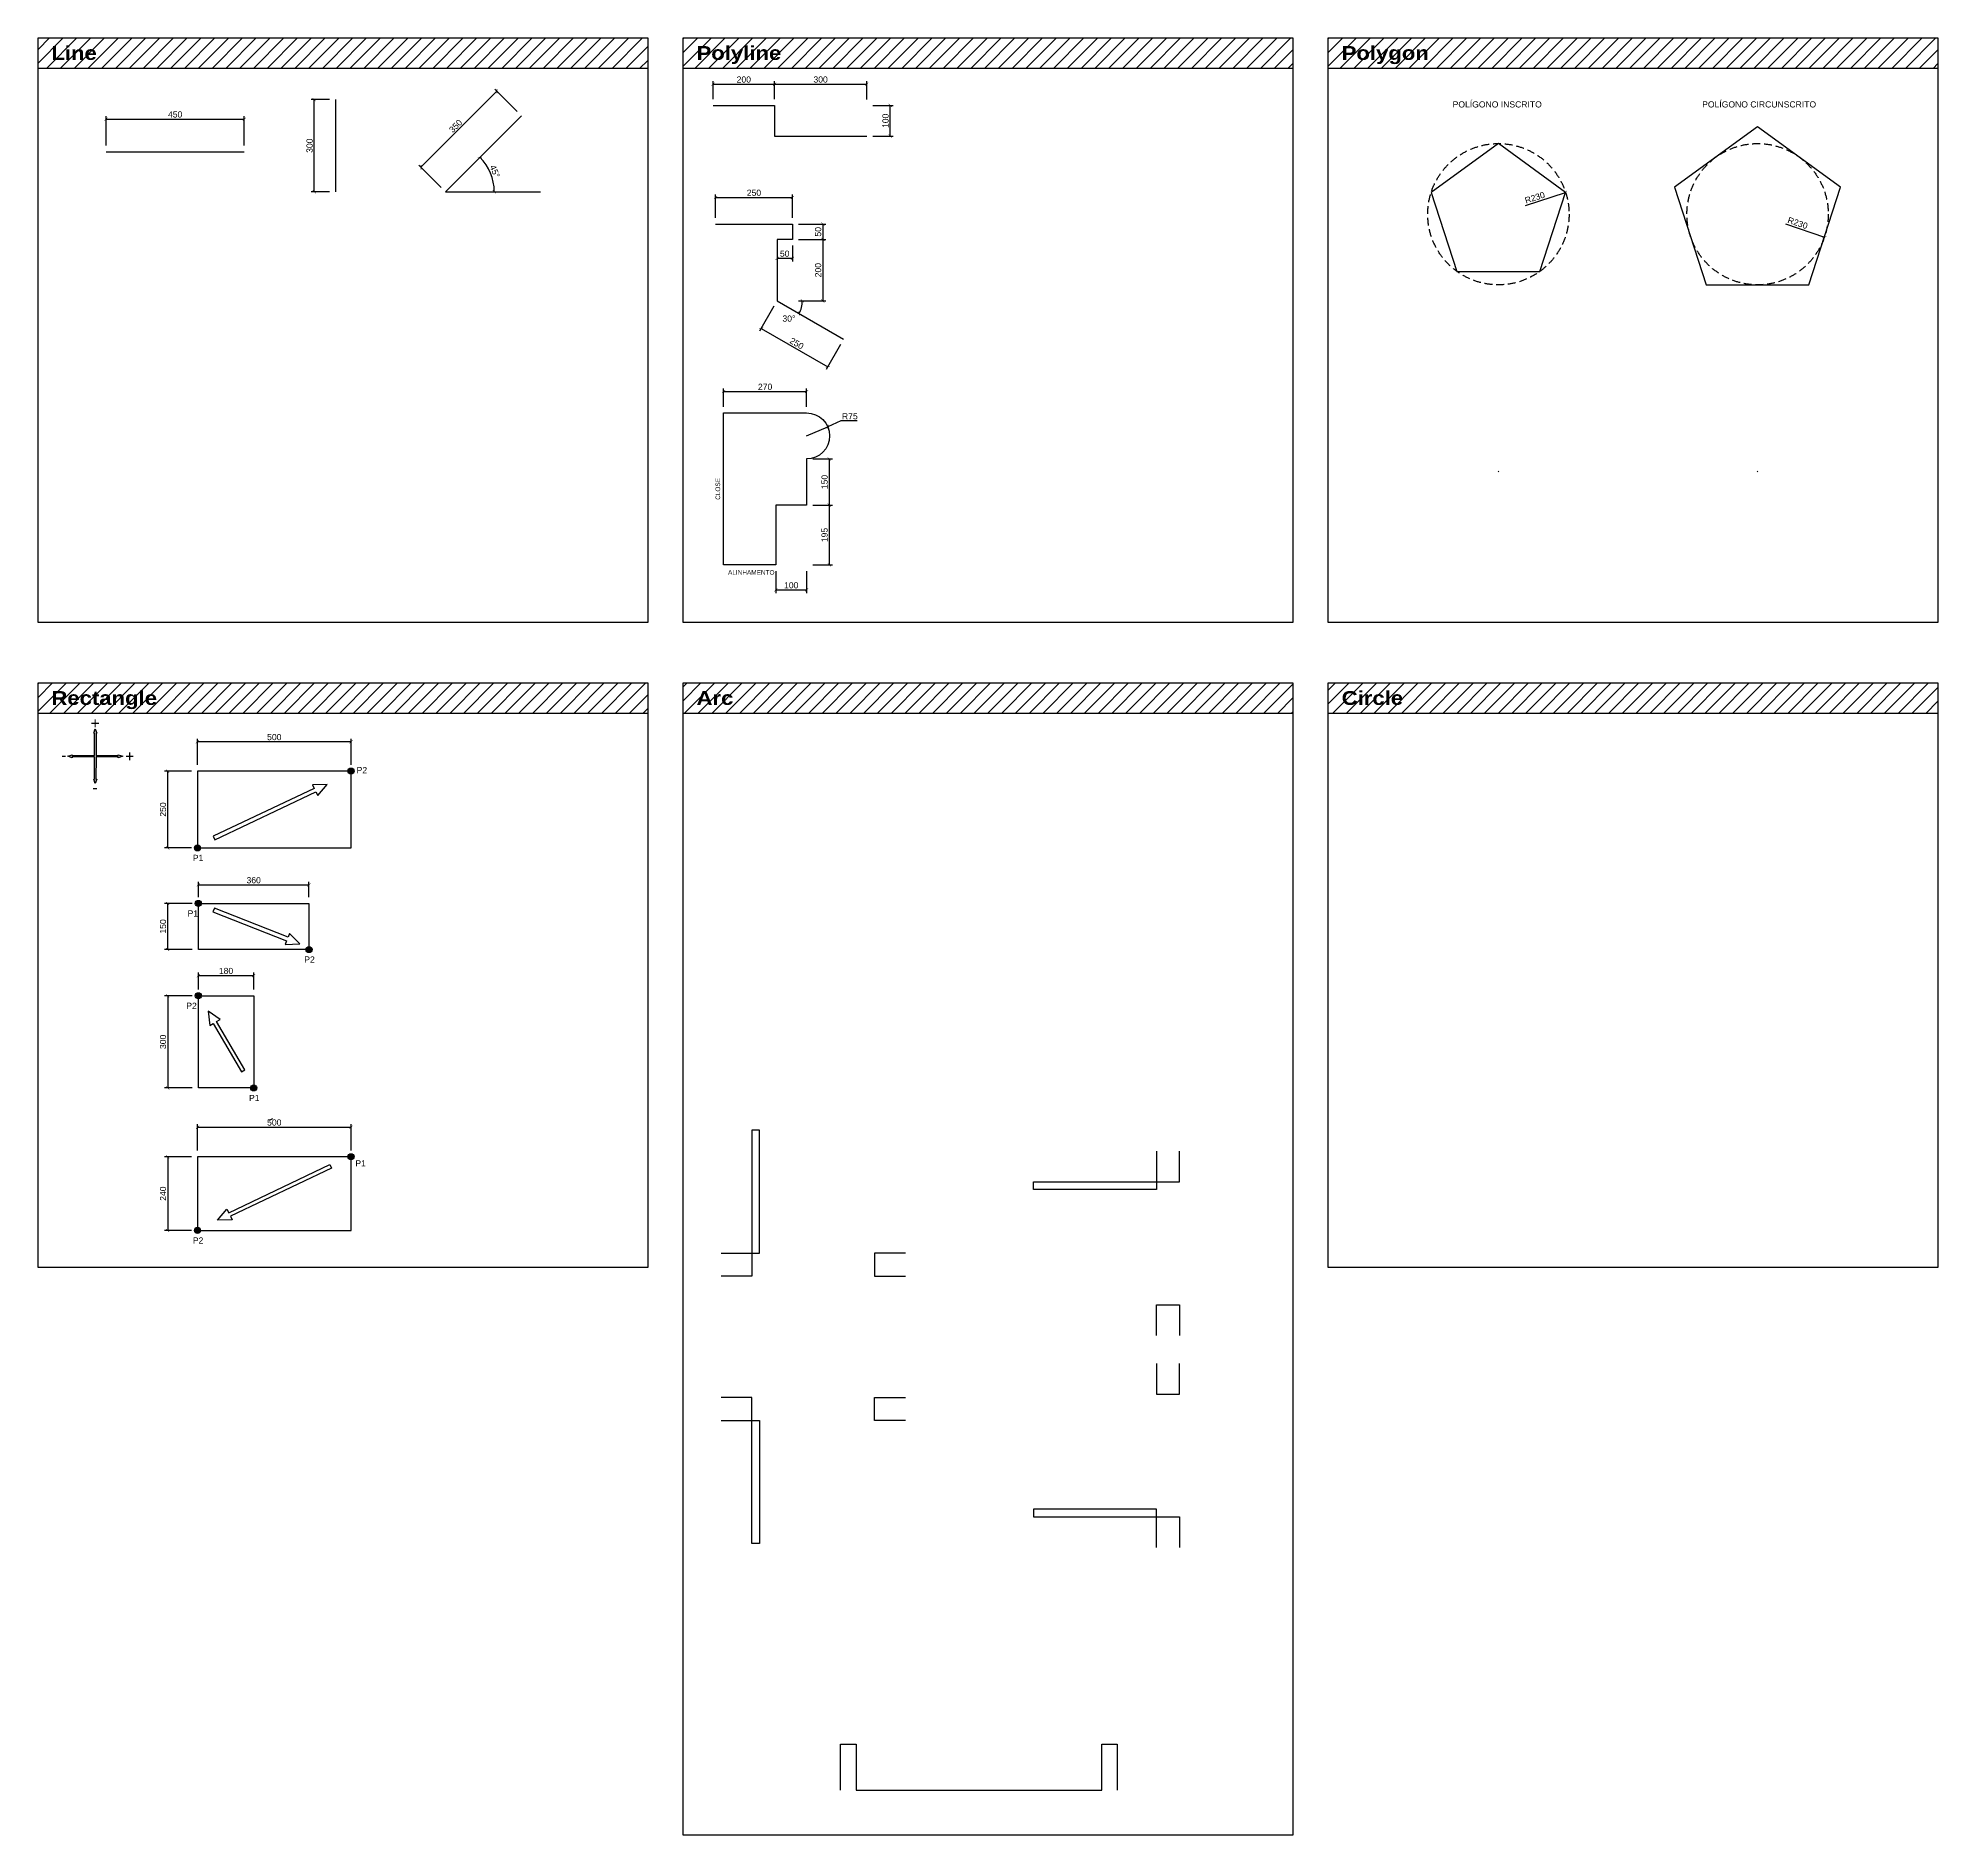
# Model space of a CAD drawing. Header units: centimetres. Extents: x -229 to 5955, y -4741 to 1110.
import ezdxf

# ---------------------------------------------------------------- set-up
doc = ezdxf.new("R2010")
doc.units = ezdxf.units.CM
doc.header["$LTSCALE"] = 4
doc.header["$PDMODE"] = 3
doc.linetypes.add('DASHED2', pattern=[9.525, 6.35, -3.175])
for name, color, linetype in [('Cotas', 1, 'Continuous'), ('Desenhos', 7, 'Continuous'), ('Setas e indicações', 2, 'Continuous'), ('Textos', 2, 'Continuous')]:
    doc.layers.add(name, color=color, linetype=linetype)
doc.styles.add('André1', font='', dxfattribs={"height": 30})
doc.styles.add('style1', font='arial.ttf')
doc.styles.get('André1').set_extended_font_data('Arial Black')
doc.dimstyles.new('André', dxfattribs={"dimtxt": 20, "dimasz": 10, "dimexe": 10, "dimexo": 20, "dimgap": 5, "dimtad": 1, "dimtoh": 1, "dimtxsty": 'style1', "dimblk": 'ARCHTICK', "dimcen": 5, "dimadec": 0, "dimazin": 0, "dimtfac": 1, "dimtmove": 0, "dimatfit": 3, "dimfxl": 1.25, "dimarcsym": 0})

# ---------------------------------------------------------------- blocks, each defined once
blk = doc.blocks.new('_ArchTick')
at = {"color": 0, "linetype": 'ByBlock', "const_width": 0.15}
blk.add_lwpolyline([(-0.5, -0.5), (0.5, 0.5)], dxfattribs=at)
blk = doc.blocks.new('*D3')
at = {"layer": 'Cotas', "color": 0, "lineweight": -2, "transparency": 16777216}
for p, q in [((-7.7, 759.6), (-7.7, 855.5)), ((-7.7, 845.5), (442.3, 845.5)), ((442.3, 759.6), (442.3, 855.5))]:
    blk.add_line(p, q, dxfattribs=at)
at = {"layer": 'Defpoints', "color": 0, "transparency": 16777216}
for p in [(442.3, 845.5), (-7.7, 739.6), (442.3, 739.6)]:
    blk.add_point(p, dxfattribs=at)
at = {"layer": 'Cotas', "color": 0, "lineweight": -2, "transparency": 16777216, "xscale": 10, "yscale": 10, "zscale": 10, "rotation": 180}
blk.add_blockref('_ArchTick', (-7.7, 845.5), dxfattribs=at)
at = {"layer": 'Cotas', "color": 0, "lineweight": -2, "transparency": 16777216, "xscale": 10, "yscale": 10, "zscale": 10}
blk.add_blockref('_ArchTick', (442.3, 845.5), dxfattribs=at)
at = {"layer": 'Cotas', "color": 0, "transparency": 16777216, "insert": (217.3, 860.8), "char_height": 20, "attachment_point": 5, "style": 'style1'}
blk.add_mtext('450', dxfattribs=at)
blk = doc.blocks.new('*D4')
at = {"layer": 'Cotas', "color": 0, "lineweight": -2, "transparency": 16777216}
for p, q in [((719.1, 909.2), (660, 909.2)), ((670, 609.2), (670, 909.2)), ((719.1, 609.2), (660, 609.2))]:
    blk.add_line(p, q, dxfattribs=at)
at = {"layer": 'Defpoints', "color": 0, "transparency": 16777216}
for p in [(670, 909.2), (739.1, 909.2), (739.1, 609.2)]:
    blk.add_point(p, dxfattribs=at)
at = {"layer": 'Cotas', "color": 0, "lineweight": -2, "transparency": 16777216, "xscale": 10, "yscale": 10, "zscale": 10}
for p, rotation in [((670, 909.2), 90), ((670, 609.2), 270)]:
    blk.add_blockref('_ArchTick', p, dxfattribs=dict(at, rotation=rotation))
at = {"layer": 'Cotas', "color": 0, "transparency": 16777216, "insert": (654.8, 759.2), "char_height": 20, "attachment_point": 5, "rotation": 90, "style": 'style1'}
blk.add_mtext('300', dxfattribs=at)
blk = doc.blocks.new('*D5')
at = {"layer": 'Cotas', "color": 0, "lineweight": -2, "transparency": 16777216}
for p, q in [((1017.3, 688.8), (1264.8, 936.3)), ((1330.3, 870.8), (1257.7, 943.4)), ((1082.8, 623.3), (1010.2, 695.9))]:
    blk.add_line(p, q, dxfattribs=at)
at = {"layer": 'Defpoints', "color": 0, "transparency": 16777216}
for p in [(1264.8, 936.3), (1344.4, 856.6), (1096.9, 609.2)]:
    blk.add_point(p, dxfattribs=at)
at = {"layer": 'Cotas', "color": 0, "lineweight": -2, "transparency": 16777216, "xscale": 10, "yscale": 10, "zscale": 10}
for p, rotation in [((1264.8, 936.3), 45), ((1017.3, 688.8), 225)]:
    blk.add_blockref('_ArchTick', p, dxfattribs=dict(at, rotation=rotation))
at = {"layer": 'Cotas', "color": 0, "transparency": 16777216, "insert": (1130.3, 823.3), "char_height": 20, "attachment_point": 5, "rotation": 45, "style": 'style1'}
blk.add_mtext('350', dxfattribs=at)
blk = doc.blocks.new('*D6')
at = {"layer": 'Cotas', "color": 0, "lineweight": -2, "transparency": 16777216}
blk.add_arc((1096.9, 609.2), 159, 0, 45, dxfattribs=at)
at = {"layer": 'Defpoints', "color": 0, "transparency": 16777216}
for p in [(1344.4, 856.6), (1250.5, 650.3), (1096.9, 609.2), (1096.9, 609.2), (1406.9, 609.2)]:
    blk.add_point(p, dxfattribs=at)
at = {"layer": 'Cotas', "color": 0, "lineweight": -2, "transparency": 16777216, "xscale": 10, "yscale": 10, "zscale": 10}
for p, rotation in [((1209.4, 721.6), 135), ((1255.9, 609.2), 270)]:
    blk.add_blockref('_ArchTick', p, dxfattribs=dict(at, rotation=rotation))
at = {"layer": 'Cotas', "color": 0, "transparency": 16777216, "insert": (1257.8, 675.8), "char_height": 20, "attachment_point": 5, "rotation": 292.5, "style": 'style1'}
blk.add_mtext('45°', dxfattribs=at)
blk = doc.blocks.new('*D7')
at = {"layer": 'Cotas', "color": 0, "lineweight": -2, "transparency": 16777216}
for p, q in [((1968.2, 910.2), (1968.2, 969.4)), ((1968.2, 959.4), (2168.2, 959.4)), ((2168.2, 910.2), (2168.2, 969.4))]:
    blk.add_line(p, q, dxfattribs=at)
at = {"layer": 'Defpoints', "color": 0, "transparency": 16777216}
for p in [(2168.2, 959.4), (1968.2, 890.2), (2168.2, 890.2)]:
    blk.add_point(p, dxfattribs=at)
at = {"layer": 'Cotas', "color": 0, "lineweight": -2, "transparency": 16777216, "xscale": 10, "yscale": 10, "zscale": 10, "rotation": 180}
blk.add_blockref('_ArchTick', (1968.2, 959.4), dxfattribs=at)
at = {"layer": 'Cotas', "color": 0, "lineweight": -2, "transparency": 16777216, "xscale": 10, "yscale": 10, "zscale": 10}
blk.add_blockref('_ArchTick', (2168.2, 959.4), dxfattribs=at)
at = {"layer": 'Cotas', "color": 0, "transparency": 16777216, "insert": (2068.2, 974.6), "char_height": 20, "attachment_point": 5, "style": 'style1'}
blk.add_mtext('200', dxfattribs=at)
blk = doc.blocks.new('*D8')
at = {"layer": 'Cotas', "color": 0, "lineweight": -2, "transparency": 16777216}
for p, q in [((2168.2, 910.2), (2168.2, 969.4)), ((2168.2, 959.4), (2468.2, 959.4)), ((2468.2, 909.8), (2468.2, 969.4))]:
    blk.add_line(p, q, dxfattribs=at)
at = {"layer": 'Defpoints', "color": 0, "transparency": 16777216}
for p in [(2468.2, 959.4), (2168.2, 890.2), (2468.2, 889.8)]:
    blk.add_point(p, dxfattribs=at)
at = {"layer": 'Cotas', "color": 0, "lineweight": -2, "transparency": 16777216, "xscale": 10, "yscale": 10, "zscale": 10, "rotation": 180}
blk.add_blockref('_ArchTick', (2168.2, 959.4), dxfattribs=at)
at = {"layer": 'Cotas', "color": 0, "lineweight": -2, "transparency": 16777216, "xscale": 10, "yscale": 10, "zscale": 10}
blk.add_blockref('_ArchTick', (2468.2, 959.4), dxfattribs=at)
at = {"layer": 'Cotas', "color": 0, "transparency": 16777216, "insert": (2318.2, 974.6), "char_height": 20, "attachment_point": 5, "style": 'style1'}
blk.add_mtext('300', dxfattribs=at)
blk = doc.blocks.new('*D9')
at = {"layer": 'Cotas', "color": 0, "lineweight": -2, "transparency": 16777216}
for p, q in [((2488.2, 890.2), (2554.8, 890.2)), ((2544.8, 790.2), (2544.8, 890.2)), ((2488.2, 790.2), (2554.8, 790.2))]:
    blk.add_line(p, q, dxfattribs=at)
at = {"layer": 'Defpoints', "color": 0, "transparency": 16777216}
for p in [(2468.2, 890.2), (2544.8, 890.2), (2468.2, 790.2)]:
    blk.add_point(p, dxfattribs=at)
at = {"layer": 'Cotas', "color": 0, "lineweight": -2, "transparency": 16777216, "xscale": 10, "yscale": 10, "zscale": 10}
for p, rotation in [((2544.8, 890.2), 90), ((2544.8, 790.2), 270)]:
    blk.add_blockref('_ArchTick', p, dxfattribs=dict(at, rotation=rotation))
at = {"layer": 'Cotas', "color": 0, "transparency": 16777216, "insert": (2529.6, 840.2), "char_height": 20, "attachment_point": 5, "rotation": 90, "style": 'style1'}
blk.add_mtext('100', dxfattribs=at)
blk = doc.blocks.new('*D10')
at = {"layer": 'Cotas', "color": 0, "lineweight": -2, "transparency": 16777216}
for p, q in [((1976.3, 524), (1976.3, 600.7)), ((1976.3, 590.7), (2226.3, 590.7)), ((2226.3, 524), (2226.3, 600.7))]:
    blk.add_line(p, q, dxfattribs=at)
at = {"layer": 'Defpoints', "color": 0, "transparency": 16777216}
for p in [(2226.3, 590.7), (1976.3, 504), (2226.3, 504)]:
    blk.add_point(p, dxfattribs=at)
at = {"layer": 'Cotas', "color": 0, "lineweight": -2, "transparency": 16777216, "xscale": 10, "yscale": 10, "zscale": 10, "rotation": 180}
blk.add_blockref('_ArchTick', (1976.3, 590.7), dxfattribs=at)
at = {"layer": 'Cotas', "color": 0, "lineweight": -2, "transparency": 16777216, "xscale": 10, "yscale": 10, "zscale": 10}
blk.add_blockref('_ArchTick', (2226.3, 590.7), dxfattribs=at)
at = {"layer": 'Cotas', "color": 0, "transparency": 16777216, "insert": (2101.3, 605.9), "char_height": 20, "attachment_point": 5, "style": 'style1'}
blk.add_mtext('250', dxfattribs=at)
blk = doc.blocks.new('*D11')
at = {"layer": 'Cotas', "color": 0, "lineweight": -2, "transparency": 16777216}
for p, q in [((2246.3, 504), (2335.5, 504)), ((2325.5, 504), (2325.5, 454)), ((2246.3, 454), (2335.5, 454))]:
    blk.add_line(p, q, dxfattribs=at)
at = {"layer": 'Defpoints', "color": 0, "transparency": 16777216}
for p in [(2226.3, 504), (2226.3, 454), (2325.5, 454)]:
    blk.add_point(p, dxfattribs=at)
at = {"layer": 'Cotas', "color": 0, "lineweight": -2, "transparency": 16777216, "xscale": 10, "yscale": 10, "zscale": 10}
for p, rotation in [((2325.5, 504), 90), ((2325.5, 454), 270)]:
    blk.add_blockref('_ArchTick', p, dxfattribs=dict(at, rotation=rotation))
at = {"layer": 'Cotas', "color": 0, "transparency": 16777216, "insert": (2310.3, 479), "char_height": 20, "attachment_point": 5, "rotation": 90, "style": 'style1'}
blk.add_mtext('50', dxfattribs=at)
blk = doc.blocks.new('*D12')
at = {"layer": 'Cotas', "color": 0, "lineweight": -2, "transparency": 16777216}
for p, q in [((2246.3, 454), (2335.5, 454)), ((2325.5, 454), (2325.5, 254)), ((2246.3, 254), (2335.5, 254))]:
    blk.add_line(p, q, dxfattribs=at)
at = {"layer": 'Defpoints', "color": 0, "transparency": 16777216}
for p in [(2226.3, 454), (2226.3, 254), (2325.5, 254)]:
    blk.add_point(p, dxfattribs=at)
at = {"layer": 'Cotas', "color": 0, "lineweight": -2, "transparency": 16777216, "xscale": 10, "yscale": 10, "zscale": 10}
for p, rotation in [((2325.5, 454), 90), ((2325.5, 254), 270)]:
    blk.add_blockref('_ArchTick', p, dxfattribs=dict(at, rotation=rotation))
at = {"layer": 'Cotas', "color": 0, "transparency": 16777216, "insert": (2310.3, 354), "char_height": 20, "attachment_point": 5, "rotation": 90, "style": 'style1'}
blk.add_mtext('200', dxfattribs=at)
blk = doc.blocks.new('*D13')
at = {"layer": 'Cotas', "color": 0, "lineweight": -2, "transparency": 16777216}
for p, q in [((2176.3, 434), (2176.3, 382.4)), ((2226.3, 434), (2226.3, 382.4)), ((2226.3, 392.4), (2176.3, 392.4))]:
    blk.add_line(p, q, dxfattribs=at)
at = {"layer": 'Defpoints', "color": 0, "transparency": 16777216}
for p in [(2176.3, 454), (2226.3, 454), (2176.3, 392.4)]:
    blk.add_point(p, dxfattribs=at)
at = {"layer": 'Cotas', "color": 0, "lineweight": -2, "transparency": 16777216, "xscale": 10, "yscale": 10, "zscale": 10, "rotation": 180}
blk.add_blockref('_ArchTick', (2176.3, 392.4), dxfattribs=at)
at = {"layer": 'Cotas', "color": 0, "lineweight": -2, "transparency": 16777216, "xscale": 10, "yscale": 10, "zscale": 10}
blk.add_blockref('_ArchTick', (2226.3, 392.4), dxfattribs=at)
at = {"layer": 'Cotas', "color": 0, "transparency": 16777216, "insert": (2201.3, 407.6), "char_height": 20, "attachment_point": 5, "style": 'style1'}
blk.add_mtext('50', dxfattribs=at)
blk = doc.blocks.new('*D14')
at = {"layer": 'Cotas', "color": 0, "lineweight": -2, "transparency": 16777216}
for p, q in [((2166.3, 236.6), (2119.7, 155.9)), ((2124.7, 164.5), (2341.2, 39.5)), ((2382.8, 111.6), (2336.2, 30.9))]:
    blk.add_line(p, q, dxfattribs=at)
at = {"layer": 'Defpoints', "color": 0, "transparency": 16777216}
for p in [(2176.3, 254), (2392.8, 129), (2341.2, 39.5)]:
    blk.add_point(p, dxfattribs=at)
at = {"layer": 'Cotas', "color": 0, "lineweight": -2, "transparency": 16777216, "xscale": 10, "yscale": 10, "zscale": 10}
for p, rotation in [((2124.7, 164.5), 150), ((2341.2, 39.5), 329.9999999999999)]:
    blk.add_blockref('_ArchTick', p, dxfattribs=dict(at, rotation=rotation))
at = {"layer": 'Cotas', "color": 0, "transparency": 16777216, "insert": (2240.5, 115.2), "char_height": 20, "attachment_point": 5, "rotation": 330, "style": 'style1'}
blk.add_mtext('250', dxfattribs=at)
blk = doc.blocks.new('*D15')
at = {"layer": 'Cotas', "color": 0, "lineweight": -2, "transparency": 16777216}
blk.add_arc((2176.3, 254), 82.6, 330, 0, dxfattribs=at)
at = {"layer": 'Defpoints', "color": 0, "transparency": 16777216}
for p in [(2176.3, 254), (2176.3, 254), (2584.5, 254), (2257.6, 239.6), (2392.8, 129)]:
    blk.add_point(p, dxfattribs=at)
at = {"layer": 'Cotas', "color": 0, "lineweight": -2, "transparency": 16777216, "xscale": 10, "yscale": 10, "zscale": 10}
for p, rotation in [((2258.8, 254), 90), ((2247.8, 212.7), 240.0000000000001)]:
    blk.add_blockref('_ArchTick', p, dxfattribs=dict(at, rotation=rotation))
at = {"layer": 'Cotas', "color": 0, "transparency": 16777216, "insert": (2215.1, 196.3), "char_height": 20, "attachment_point": 5, "style": 'style1'}
blk.add_mtext('30°', dxfattribs=at)
blk = doc.blocks.new('*D16')
at = {"layer": 'Cotas', "color": 0, "lineweight": -2, "transparency": 16777216}
for p, q in [((2002.6, -90.7), (2002.6, -31)), ((2002.6, -41), (2272.6, -41)), ((2272.6, -90.7), (2272.6, -31))]:
    blk.add_line(p, q, dxfattribs=at)
at = {"layer": 'Defpoints', "color": 0, "transparency": 16777216}
for p in [(2272.6, -41), (2002.6, -110.7), (2272.6, -110.7)]:
    blk.add_point(p, dxfattribs=at)
at = {"layer": 'Cotas', "color": 0, "lineweight": -2, "transparency": 16777216, "xscale": 10, "yscale": 10, "zscale": 10, "rotation": 180}
blk.add_blockref('_ArchTick', (2002.6, -41), dxfattribs=at)
at = {"layer": 'Cotas', "color": 0, "lineweight": -2, "transparency": 16777216, "xscale": 10, "yscale": 10, "zscale": 10}
blk.add_blockref('_ArchTick', (2272.6, -41), dxfattribs=at)
at = {"layer": 'Cotas', "color": 0, "transparency": 16777216, "insert": (2137.6, -25.8), "char_height": 20, "attachment_point": 5, "style": 'style1'}
blk.add_mtext('270', dxfattribs=at)
blk = doc.blocks.new('*D17')
at = {"layer": 'Cotas', "color": 0, "lineweight": -2, "transparency": 16777216}
for p, q in [((2272.6, -185.7), (2341.4, -155.7)), ((2384.3, -137), (2341.4, -155.7)), ((2437.3, -137), (2384.3, -137))]:
    blk.add_line(p, q, dxfattribs=at)
at = {"layer": 'Defpoints', "color": 0, "transparency": 16777216}
for p in [(2341.4, -155.7), (2272.6, -185.7)]:
    blk.add_point(p, dxfattribs=at)
at = {"layer": 'Cotas', "color": 0, "lineweight": -2, "transparency": 16777216, "xscale": 10, "yscale": 10, "zscale": 10, "rotation": 203.5678078805795}
blk.add_blockref('_ArchTick', (2341.4, -155.7), dxfattribs=at)
at = {"layer": 'Cotas', "color": 0, "transparency": 16777216, "insert": (2413.3, -121.8), "char_height": 20, "attachment_point": 5, "style": 'style1'}
blk.add_mtext('R75', dxfattribs=at)
blk = doc.blocks.new('*D18')
at = {"layer": 'Cotas', "color": 0, "lineweight": -2, "transparency": 16777216}
for p, q in [((2292.6, -260.7), (2356.4, -260.7)), ((2346.4, -260.7), (2346.4, -410.7)), ((2292.6, -410.7), (2356.4, -410.7))]:
    blk.add_line(p, q, dxfattribs=at)
at = {"layer": 'Defpoints', "color": 0, "transparency": 16777216}
for p in [(2272.6, -260.7), (2272.6, -410.7), (2346.4, -410.7)]:
    blk.add_point(p, dxfattribs=at)
at = {"layer": 'Cotas', "color": 0, "lineweight": -2, "transparency": 16777216, "xscale": 10, "yscale": 10, "zscale": 10}
for p, rotation in [((2346.4, -260.7), 90), ((2346.4, -410.7), 270)]:
    blk.add_blockref('_ArchTick', p, dxfattribs=dict(at, rotation=rotation))
at = {"layer": 'Cotas', "color": 0, "transparency": 16777216, "insert": (2331.2, -335.7), "char_height": 20, "attachment_point": 5, "rotation": 90, "style": 'style1'}
blk.add_mtext('150', dxfattribs=at)
blk = doc.blocks.new('*D19')
at = {"layer": 'Cotas', "color": 0, "lineweight": -2, "transparency": 16777216}
for p, q in [((2292.6, -410.7), (2356.4, -410.7)), ((2346.4, -410.7), (2346.4, -605.7)), ((2292.6, -605.7), (2356.4, -605.7))]:
    blk.add_line(p, q, dxfattribs=at)
at = {"layer": 'Defpoints', "color": 0, "transparency": 16777216}
for p in [(2272.6, -410.7), (2272.6, -605.7), (2346.4, -605.7)]:
    blk.add_point(p, dxfattribs=at)
at = {"layer": 'Cotas', "color": 0, "lineweight": -2, "transparency": 16777216, "xscale": 10, "yscale": 10, "zscale": 10}
for p, rotation in [((2346.4, -410.7), 90), ((2346.4, -605.7), 270)]:
    blk.add_blockref('_ArchTick', p, dxfattribs=dict(at, rotation=rotation))
at = {"layer": 'Cotas', "color": 0, "transparency": 16777216, "insert": (2331.2, -508.2), "char_height": 20, "attachment_point": 5, "rotation": 90, "style": 'style1'}
blk.add_mtext('195', dxfattribs=at)
blk = doc.blocks.new('*D20')
at = {"layer": 'Cotas', "color": 0, "lineweight": -2, "transparency": 16777216}
for p, q in [((2172.6, -625.7), (2172.6, -697.3)), ((2272.6, -625.7), (2272.6, -697.3)), ((2172.6, -687.3), (2272.6, -687.3))]:
    blk.add_line(p, q, dxfattribs=at)
at = {"layer": 'Defpoints', "color": 0, "transparency": 16777216}
for p in [(2172.6, -605.7), (2272.6, -605.7), (2272.6, -687.3)]:
    blk.add_point(p, dxfattribs=at)
at = {"layer": 'Cotas', "color": 0, "lineweight": -2, "transparency": 16777216, "xscale": 10, "yscale": 10, "zscale": 10, "rotation": 180}
blk.add_blockref('_ArchTick', (2172.6, -687.3), dxfattribs=at)
at = {"layer": 'Cotas', "color": 0, "lineweight": -2, "transparency": 16777216, "xscale": 10, "yscale": 10, "zscale": 10}
blk.add_blockref('_ArchTick', (2272.6, -687.3), dxfattribs=at)
at = {"layer": 'Cotas', "color": 0, "transparency": 16777216, "insert": (2222.6, -672), "char_height": 20, "attachment_point": 5, "style": 'style1'}
blk.add_mtext('100', dxfattribs=at)
blk = doc.blocks.new('*D21')
at = {"layer": 'Cotas', "color": 0, "lineweight": -2, "transparency": 16777216}
blk.add_line((4612.9, 564.6), (4743.4, 606.5), dxfattribs=at)
at = {"layer": 'Defpoints', "color": 0, "transparency": 16777216}
for p in [(4743.4, 606.5), (4524.4, 536.2)]:
    blk.add_point(p, dxfattribs=at)
at = {"layer": 'Cotas', "color": 0, "lineweight": -2, "transparency": 16777216, "xscale": 10, "yscale": 10, "zscale": 10, "rotation": 17.80382895421117}
blk.add_blockref('_ArchTick', (4743.4, 606.5), dxfattribs=at)
at = {"layer": 'Cotas', "color": 0, "transparency": 16777216, "insert": (4643.1, 590.3), "char_height": 20, "attachment_point": 5, "rotation": 17.80383, "style": 'style1'}
blk.add_mtext('R230', dxfattribs=at)
blk = doc.blocks.new('*D22')
at = {"layer": 'Cotas', "color": 0, "lineweight": -2, "transparency": 16777216}
blk.add_line((5459.1, 505), (5585.7, 461.5), dxfattribs=at)
at = {"layer": 'Defpoints', "color": 0, "transparency": 16777216}
for p in [(5368.2, 536.2), (5585.7, 461.5)]:
    blk.add_point(p, dxfattribs=at)
at = {"layer": 'Cotas', "color": 0, "lineweight": -2, "transparency": 16777216, "xscale": 10, "yscale": 10, "zscale": 10, "rotation": 341.0408258316259}
blk.add_blockref('_ArchTick', (5585.7, 461.5), dxfattribs=at)
at = {"layer": 'Cotas', "color": 0, "transparency": 16777216, "insert": (5498.7, 507.4), "char_height": 20, "attachment_point": 5, "rotation": 341.04083, "style": 'style1'}
blk.add_mtext('R230', dxfattribs=at)
blk = doc.blocks.new('*D23')
at = {"layer": 'Cotas', "color": 0, "lineweight": -2, "transparency": 16777216}
for p, q in [((289.9, -1257), (289.9, -1171.6)), ((789.9, -1257), (789.9, -1171.6)), ((789.9, -1181.6), (289.9, -1181.6))]:
    blk.add_line(p, q, dxfattribs=at)
at = {"layer": 'Defpoints', "color": 0, "transparency": 16777216}
for p in [(289.9, -1181.6), (289.9, -1277), (789.9, -1277)]:
    blk.add_point(p, dxfattribs=at)
at = {"layer": 'Cotas', "color": 0, "lineweight": -2, "transparency": 16777216, "xscale": 10, "yscale": 10, "zscale": 10, "rotation": 180}
blk.add_blockref('_ArchTick', (289.9, -1181.6), dxfattribs=at)
at = {"layer": 'Cotas', "color": 0, "lineweight": -2, "transparency": 16777216, "xscale": 10, "yscale": 10, "zscale": 10}
blk.add_blockref('_ArchTick', (789.9, -1181.6), dxfattribs=at)
at = {"layer": 'Cotas', "color": 0, "transparency": 16777216, "insert": (539.9, -1166.4), "char_height": 20, "attachment_point": 5, "style": 'style1'}
blk.add_mtext('500', dxfattribs=at)
blk = doc.blocks.new('*D24')
at = {"layer": 'Cotas', "color": 0, "lineweight": -2, "transparency": 16777216}
for p, q in [((269.9, -1277), (183, -1277)), ((193, -1527), (193, -1277)), ((269.9, -1527), (183, -1527))]:
    blk.add_line(p, q, dxfattribs=at)
at = {"layer": 'Defpoints', "color": 0, "transparency": 16777216}
for p in [(193, -1277), (289.9, -1277), (289.9, -1527)]:
    blk.add_point(p, dxfattribs=at)
at = {"layer": 'Cotas', "color": 0, "lineweight": -2, "transparency": 16777216, "xscale": 10, "yscale": 10, "zscale": 10}
for p, rotation in [((193, -1277), 90), ((193, -1527), 270)]:
    blk.add_blockref('_ArchTick', p, dxfattribs=dict(at, rotation=rotation))
at = {"layer": 'Cotas', "color": 0, "transparency": 16777216, "insert": (177.8, -1402), "char_height": 20, "attachment_point": 5, "rotation": 90, "style": 'style1'}
blk.add_mtext('250', dxfattribs=at)
blk = doc.blocks.new('*D25')
at = {"layer": 'Cotas', "color": 0, "lineweight": -2, "transparency": 16777216}
for p, q in [((272.8, -1707.8), (183, -1707.8)), ((193, -1857.8), (193, -1707.8)), ((272.8, -1857.8), (183, -1857.8))]:
    blk.add_line(p, q, dxfattribs=at)
at = {"layer": 'Defpoints', "color": 0, "transparency": 16777216}
for p in [(193, -1707.8), (292.8, -1707.8), (292.8, -1857.8)]:
    blk.add_point(p, dxfattribs=at)
at = {"layer": 'Cotas', "color": 0, "lineweight": -2, "transparency": 16777216, "xscale": 10, "yscale": 10, "zscale": 10}
for p, rotation in [((193, -1707.8), 90), ((193, -1857.8), 270)]:
    blk.add_blockref('_ArchTick', p, dxfattribs=dict(at, rotation=rotation))
at = {"layer": 'Cotas', "color": 0, "transparency": 16777216, "insert": (177.8, -1782.8), "char_height": 20, "attachment_point": 5, "rotation": 90, "style": 'style1'}
blk.add_mtext('150', dxfattribs=at)
blk = doc.blocks.new('*D26')
at = {"layer": 'Cotas', "color": 0, "lineweight": -2, "transparency": 16777216}
for p, q in [((292.8, -1687.8), (292.8, -1637.5)), ((292.8, -1647.5), (652.8, -1647.5)), ((652.8, -1687.8), (652.8, -1637.5))]:
    blk.add_line(p, q, dxfattribs=at)
at = {"layer": 'Defpoints', "color": 0, "transparency": 16777216}
for p in [(652.8, -1647.5), (292.8, -1707.8), (652.8, -1707.8)]:
    blk.add_point(p, dxfattribs=at)
at = {"layer": 'Cotas', "color": 0, "lineweight": -2, "transparency": 16777216, "xscale": 10, "yscale": 10, "zscale": 10, "rotation": 180}
blk.add_blockref('_ArchTick', (292.8, -1647.5), dxfattribs=at)
at = {"layer": 'Cotas', "color": 0, "lineweight": -2, "transparency": 16777216, "xscale": 10, "yscale": 10, "zscale": 10}
blk.add_blockref('_ArchTick', (652.8, -1647.5), dxfattribs=at)
at = {"layer": 'Cotas', "color": 0, "transparency": 16777216, "insert": (472.8, -1632.3), "char_height": 20, "attachment_point": 5, "style": 'style1'}
blk.add_mtext('360', dxfattribs=at)
blk = doc.blocks.new('*D27')
at = {"layer": 'Cotas', "color": 0, "lineweight": -2, "transparency": 16777216}
for p, q in [((272.8, -2008.5), (183, -2008.5)), ((193, -2008.5), (193, -2308.5)), ((272.8, -2308.5), (183, -2308.5))]:
    blk.add_line(p, q, dxfattribs=at)
at = {"layer": 'Defpoints', "color": 0, "transparency": 16777216}
for p in [(292.8, -2008.5), (193, -2308.5), (292.8, -2308.5)]:
    blk.add_point(p, dxfattribs=at)
at = {"layer": 'Cotas', "color": 0, "lineweight": -2, "transparency": 16777216, "xscale": 10, "yscale": 10, "zscale": 10}
for p, rotation in [((193, -2008.5), 90), ((193, -2308.5), 270)]:
    blk.add_blockref('_ArchTick', p, dxfattribs=dict(at, rotation=rotation))
at = {"layer": 'Cotas', "color": 0, "transparency": 16777216, "insert": (177.8, -2158.5), "char_height": 20, "attachment_point": 5, "rotation": 90, "style": 'style1'}
blk.add_mtext('300', dxfattribs=at)
blk = doc.blocks.new('*D28')
at = {"layer": 'Cotas', "color": 0, "lineweight": -2, "transparency": 16777216}
for p, q in [((292.8, -1988.5), (292.8, -1932.9)), ((292.8, -1942.9), (472.8, -1942.9)), ((472.8, -1988.5), (472.8, -1932.9))]:
    blk.add_line(p, q, dxfattribs=at)
at = {"layer": 'Defpoints', "color": 0, "transparency": 16777216}
for p in [(472.8, -1942.9), (292.8, -2008.5), (472.8, -2008.5)]:
    blk.add_point(p, dxfattribs=at)
at = {"layer": 'Cotas', "color": 0, "lineweight": -2, "transparency": 16777216, "xscale": 10, "yscale": 10, "zscale": 10, "rotation": 180}
blk.add_blockref('_ArchTick', (292.8, -1942.9), dxfattribs=at)
at = {"layer": 'Cotas', "color": 0, "lineweight": -2, "transparency": 16777216, "xscale": 10, "yscale": 10, "zscale": 10}
blk.add_blockref('_ArchTick', (472.8, -1942.9), dxfattribs=at)
at = {"layer": 'Cotas', "color": 0, "transparency": 16777216, "insert": (382.8, -1927.7), "char_height": 20, "attachment_point": 5, "style": 'style1'}
blk.add_mtext('180', dxfattribs=at)
blk = doc.blocks.new('*D29')
at = {"layer": 'Cotas', "color": 0, "lineweight": -2, "transparency": 16777216}
for p, q in [((269.9, -2532.6), (183, -2532.6)), ((193, -2532.6), (193, -2772.6)), ((269.9, -2772.6), (183, -2772.6))]:
    blk.add_line(p, q, dxfattribs=at)
at = {"layer": 'Defpoints', "color": 0, "transparency": 16777216}
for p in [(289.9, -2532.6), (193, -2772.6), (289.9, -2772.6)]:
    blk.add_point(p, dxfattribs=at)
at = {"layer": 'Cotas', "color": 0, "lineweight": -2, "transparency": 16777216, "xscale": 10, "yscale": 10, "zscale": 10}
for p, rotation in [((193, -2532.6), 90), ((193, -2772.6), 270)]:
    blk.add_blockref('_ArchTick', p, dxfattribs=dict(at, rotation=rotation))
at = {"layer": 'Cotas', "color": 0, "transparency": 16777216, "insert": (177.8, -2652.6), "char_height": 20, "attachment_point": 5, "rotation": 90, "style": 'style1'}
blk.add_mtext('240', dxfattribs=at)
blk = doc.blocks.new('*D30')
at = {"layer": 'Cotas', "color": 0, "lineweight": -2, "transparency": 16777216}
for p, q in [((289.9, -2512.6), (289.9, -2426.4)), ((289.9, -2436.4), (789.9, -2436.4)), ((789.9, -2512.6), (789.9, -2426.4))]:
    blk.add_line(p, q, dxfattribs=at)
at = {"layer": 'Defpoints', "color": 0, "transparency": 16777216}
for p in [(789.9, -2436.4), (289.9, -2532.6), (789.9, -2532.6)]:
    blk.add_point(p, dxfattribs=at)
at = {"layer": 'Cotas', "color": 0, "lineweight": -2, "transparency": 16777216, "xscale": 10, "yscale": 10, "zscale": 10, "rotation": 180}
blk.add_blockref('_ArchTick', (289.9, -2436.4), dxfattribs=at)
at = {"layer": 'Cotas', "color": 0, "lineweight": -2, "transparency": 16777216, "xscale": 10, "yscale": 10, "zscale": 10}
blk.add_blockref('_ArchTick', (789.9, -2436.4), dxfattribs=at)
at = {"layer": 'Cotas', "color": 0, "transparency": 16777216, "insert": (539.9, -2421.2), "char_height": 20, "attachment_point": 5, "style": 'style1'}
blk.add_mtext('500', dxfattribs=at)

msp = doc.modelspace()

# ---------------------------------------------------------------- hatches: boundary and pattern name
at = {"layer": 'Cotas'}
msp.add_hatch(color=256, dxfattribs=at).paths.add_polyline_path([(46.547, -1228.427), (31.723, -1223.566), (31.723, -1225.764), (-40.416, -1225.764), (-40.389, -1153.625), (-37.864, -1153.625), (-42.726, -1138.801), (-47.587, -1153.625), (-45.389, -1153.625), (-45.389, -1225.764), (-117.528, -1225.764), (-117.528, -1223.566), (-132.352, -1228.427), (-117.528, -1233.289), (-117.528, -1230.708), (-45.389, -1230.735), (-45.389, -1302.876), (-47.587, -1302.876), (-42.726, -1317.7), (-37.864, -1302.876), (-40.445, -1302.876), (-40.418, -1230.737), (31.723, -1230.764), (31.723, -1233.289)])
at = {"layer": 'Setas e indicações'}
for points in [[(799.948, -1277.006), (789.948, -1277.006), (789.948, -1267.006, 0.41421356), (779.948, -1277.006, 1)], [(789.948, -1267.006), (789.948, -1277.006), (799.948, -1277.006, 0.41421356)], [(299.948, -1527.006), (289.948, -1527.006), (289.948, -1517.006, 0.41421356), (279.948, -1527.006, 1)], [(299.948, -1527.006, 0.41421356), (289.948, -1517.006), (289.948, -1527.006)], [(302.846, -1707.831), (292.846, -1707.831), (292.846, -1697.831, 0.41421356), (282.846, -1707.831, 1)], [(302.846, -1707.831, 0.41421356), (292.846, -1697.831), (292.846, -1707.831)], [(662.845, -1857.835), (652.845, -1857.835), (652.845, -1847.835, 0.41421356), (642.845, -1857.835, 1)], [(662.845, -1857.835, 0.41421356), (652.845, -1847.835), (652.845, -1857.835)], [(302.846, -2008.463), (292.846, -2008.463), (292.846, -1998.463, 0.41421356), (282.846, -2008.463, 1)], [(302.846, -2008.463, 0.41421356), (292.846, -1998.463), (292.846, -2008.463)], [(482.846, -2308.463), (472.846, -2308.463), (472.846, -2298.463, 0.41421356), (462.846, -2308.463, 1)], [(482.846, -2308.463, 0.41421356), (472.846, -2298.463), (472.846, -2308.463)], [(799.948, -2532.555), (789.948, -2532.555), (789.948, -2522.555, 0.41421356), (779.948, -2532.555, 1)], [(799.948, -2532.555, 0.41421356), (789.948, -2522.555), (789.948, -2532.555)], [(299.948, -2772.555), (289.948, -2772.555), (289.948, -2762.555, 0.41421356), (279.948, -2772.555, 1)], [(299.948, -2772.555, 0.41421356), (289.948, -2762.555), (289.948, -2772.555)]]:
    msp.add_hatch(color=256, dxfattribs=at).paths.add_polyline_path(points)
at = {"layer": 'Textos'}
h = msp.add_hatch(dxfattribs=at)
h.set_pattern_fill('ANSI31', color=256, scale=10, style=0)
h.paths.add_polyline_path([(-229.235, 1109.895), (-229.235, 1010.674), (1755.395, 1010.674), (1755.395, 1109.895)])
h.paths.add_polyline_path([(-197.156, 1026.349), (-27.562, 1026.349), (-27.562, 1094.954), (-197.156, 1094.954)], flags=24)
h = msp.add_hatch(dxfattribs=at)
h.set_pattern_fill('ANSI31', color=256, scale=10, style=0)
h.paths.add_polyline_path([(3855.395, 1109.895), (1870.765, 1109.895), (1870.765, 1010.674), (3855.395, 1010.674)])
h.paths.add_polyline_path([(1899.721, 1010.733), (2201.23, 1010.733), (2201.23, 1098.078), (1899.721, 1098.078)], flags=24)
h = msp.add_hatch(dxfattribs=at)
h.set_pattern_fill('ANSI31', color=256, scale=10, style=0)
h.set_pattern_definition([(45, (2100, 0), (-22.45064, 22.45064), [])])
h.paths.add_polyline_path([(5955.395, 1109.895), (3970.765, 1109.895), (3970.765, 1010.674), (5955.395, 1010.674)])
h.paths.add_polyline_path([(3999.721, 1010.733), (4301.23, 1010.733), (4301.23, 1098.078), (3999.721, 1098.078)], flags=24)
h = msp.add_hatch(dxfattribs=at)
h.set_pattern_fill('ANSI31', color=256, scale=10, style=0)
h.paths.add_polyline_path([(1755.395, -990.105), (-229.235, -990.105), (-229.235, -1089.326), (1755.395, -1089.326)])
h.paths.add_polyline_path([(-200.279, -1089.267), (178.154, -1089.267), (178.154, -1001.922), (-200.279, -1001.922)], flags=24)
h = msp.add_hatch(dxfattribs=at)
h.set_pattern_fill('ANSI31', color=256, scale=10, style=0)
h.paths.add_polyline_path([(3855.395, -990.105), (1870.765, -990.105), (1870.765, -1089.326), (3855.395, -1089.326)])
h.paths.add_polyline_path([(1902.844, -1073.651), (2044.444, -1073.651), (2044.444, -1005.046), (1902.844, -1005.046)], flags=24)
h = msp.add_hatch(dxfattribs=at)
h.set_pattern_fill('ANSI31', color=256, scale=10, style=0)
h.paths.add_polyline_path([(5955.395, -990.105), (3970.765, -990.105), (3970.765, -1089.326), (5955.395, -1089.326)])
h.paths.add_polyline_path([(4002.645, -1073.881), (4228.443, -1073.881), (4228.443, -1004.079), (4002.645, -1004.079)], flags=24)

# ---------------------------------------------------------------- linework, layer by layer
at = {"layer": 'Cotas'}
msp.add_line((1096.944, 609.156), (1406.903, 609.156), dxfattribs=at)
at = {"layer": 'Desenhos'}
for p, q in [((739.059, 909.156), (739.059, 609.156)), ((1096.944, 609.156), (1344.431, 856.643)), ((-7.711, 739.607), (442.289, 739.607))]:
    msp.add_line(p, q, dxfattribs=at)
for points in [[(1968.202, 890.249), (2168.202, 890.249), (2168.202, 790.249), (2468.202, 790.249)], [(1976.287, 503.956), (2226.287, 503.956), (2226.287, 453.956), (2176.287, 453.956), (2176.287, 253.956), (2392.793, 128.956)]]:
    msp.add_lwpolyline(points, dxfattribs=at)
for points in [[(5368.159, 820.475), (5097.778, 624.032), (5201.054, 306.18), (5535.264, 306.18), (5638.54, 624.032)], [(4524.449, 766.18), (4305.706, 607.254), (4389.259, 350.106), (4659.64, 350.106), (4743.192, 607.254)], [(289.948, -1527.006), (789.948, -1527.006), (789.948, -1277.006), (289.948, -1277.006)], [(292.846, -1707.831), (652.845, -1707.831), (652.845, -1857.835), (292.846, -1857.835)], [(292.846, -2008.463), (472.846, -2008.463), (472.846, -2308.463), (292.846, -2308.463)], [(789.948, -2532.555), (289.948, -2532.555), (289.948, -2772.555), (789.948, -2772.555)]]:
    msp.add_lwpolyline(points, close=True, dxfattribs=at)
msp.add_lwpolyline([(2002.622, -110.727), (2272.622, -110.727, -1), (2272.622, -260.727), (2272.622, -410.727), (2172.622, -410.727), (2172.622, -605.727), (2002.622, -605.727)], format="xyb", close=True, dxfattribs=at)
at = {"layer": 'Desenhos', "color": 2}
for points in [[(2094.16, -2846.368), (2119.16, -2846.368), (2119.16, -2446.368), (2094.16, -2446.368)], [(3411.587, -2614.35), (3411.587, -2639.35), (3011.587, -2639.35), (3011.587, -2614.35)], [(2094.16, -3391.717), (2119.16, -3391.717), (2119.16, -3791.717), (2094.16, -3791.717)], [(3411.587, -3705.259), (3411.587, -3680.259), (3011.587, -3680.259), (3011.587, -3705.259)]]:
    msp.add_lwpolyline(points, close=True, dxfattribs=at)
at = {"layer": 'Desenhos', "color": 6}
for points in [[(3411.587, -2514.35), (3411.587, -2614.35), (3486.587, -2614.35), (3486.587, -2514.35)], [(1994.16, -2846.368), (2094.16, -2846.368), (2094.16, -2921.368), (1994.16, -2921.368)], [(2594.16, -2846.368), (2494.16, -2846.368), (2494.16, -2921.368), (2594.16, -2921.368)], [(3411.587, -3114.35), (3411.587, -3014.35), (3486.587, -3014.35), (3486.587, -3114.35)], [(3411.587, -3205.259), (3411.587, -3305.259), (3486.587, -3305.259), (3486.587, -3205.259)], [(1994.16, -3391.717), (2094.16, -3391.717), (2094.16, -3316.717), (1994.16, -3316.717)], [(2594.16, -3391.717), (2494.16, -3391.717), (2494.16, -3316.717), (2594.16, -3316.717)], [(3411.587, -3805.259), (3411.587, -3705.259), (3486.587, -3705.259), (3486.587, -3805.259)], [(2383.471, -4595.036), (2383.471, -4445.036), (2433.471, -4445.036), (2433.471, -4595.036)], [(2433.471, -4595.036), (3233.471, -4595.036), (3233.471, -4445.036), (3283.471, -4445.036), (3283.471, -4595.036)]]:
    msp.add_lwpolyline(points, dxfattribs=at)
at = {"layer": 'Desenhos', "color": 40, "linetype": 'DASHED2'}
for centre in [(4524.449, 536.18), (5368.159, 536.18)]:
    msp.add_circle(centre, 230, dxfattribs=at)
at = {"layer": 'Desenhos', "color": 2}
for p in [(4524.449, -301.48), (5368.159, -301.48)]:
    msp.add_point(p, dxfattribs=at)
at = {"layer": 'Setas e indicações'}
for points in [[(-47.587, -1302.876), (-45.389, -1302.876), (-45.389, -1230.735), (-117.528, -1230.708), (-117.528, -1233.289), (-132.352, -1228.427), (-117.528, -1223.566), (-117.528, -1225.764), (-45.389, -1225.764), (-45.389, -1153.625), (-47.587, -1153.625), (-42.726, -1138.801), (-37.864, -1153.625), (-40.389, -1153.625), (-40.416, -1225.764), (31.723, -1225.764), (31.723, -1223.566), (46.547, -1228.427), (31.723, -1233.289), (31.723, -1230.764), (-40.418, -1230.737), (-40.445, -1302.876), (-37.864, -1302.876), (-42.726, -1317.7), (-47.587, -1302.876)], [(524.496, -2413.959), (535.531, -2407.534)]]:
    msp.add_lwpolyline(points, dxfattribs=at)
for points in [[(712.091, -1320.327), (664.503, -1321.278), (670.105, -1333.122), (340.69, -1488.925), (346.149, -1500.468), (675.565, -1344.665), (681.167, -1356.51)], [(340.168, -1735.152), (579.956, -1829.423), (575.162, -1841.618), (622.707, -1839.37), (589.422, -1805.346), (584.628, -1817.54), (344.84, -1723.269)], [(443.844, -2250.083), (352.157, -2092.632), (363.48, -2086.039), (324.787, -2058.318), (329.8, -2105.651), (341.123, -2099.058), (432.81, -2256.509)], [(355.027, -2739.303), (385.858, -2703.04), (391.49, -2714.87), (720.503, -2558.219), (725.992, -2569.748), (396.98, -2726.399), (402.612, -2738.229)]]:
    msp.add_lwpolyline(points, close=True, dxfattribs=at)
for centre in [(789.948, -1277.006), (289.948, -1527.006), (292.846, -1707.831), (652.845, -1857.835), (292.846, -2008.463), (472.846, -2308.463), (789.948, -2532.555), (289.948, -2772.555)]:
    msp.add_circle(centre, 10, dxfattribs=at)
at = {"layer": 'Textos'}
for points in [[(-229.235, 1109.895), (1755.395, 1109.895), (1755.395, -793.334), (-229.235, -793.334)], [(-229.235, 1109.895), (1755.395, 1109.895), (1755.395, 1010.674), (-229.235, 1010.674)], [(1870.765, 1109.895), (3855.395, 1109.895), (3855.395, -793.334), (1870.765, -793.334)], [(1870.765, 1109.895), (3855.395, 1109.895), (3855.395, 1010.674), (1870.765, 1010.674)], [(3970.765, 1109.895), (5955.395, 1109.895), (5955.395, -793.334), (3970.765, -793.334)], [(3970.765, 1109.895), (5955.395, 1109.895), (5955.395, 1010.674), (3970.765, 1010.674)], [(-229.235, -990.105), (1755.395, -990.105), (1755.395, -2893.334), (-229.235, -2893.334)], [(-229.235, -990.105), (1755.395, -990.105), (1755.395, -1089.326), (-229.235, -1089.326)], [(1870.765, -990.105), (3855.395, -990.105), (3855.395, -4740.816), (1870.765, -4740.816)], [(1870.765, -990.105), (3855.395, -990.105), (3855.395, -1089.326), (1870.765, -1089.326)], [(3970.765, -990.105), (5955.395, -990.105), (5955.395, -2893.334), (3970.765, -2893.334)], [(3970.765, -990.105), (5955.395, -990.105), (5955.395, -1089.326), (3970.765, -1089.326)]]:
    msp.add_lwpolyline(points, close=True, dxfattribs=at)

# ---------------------------------------------------------------- texts
for s, height, style, p in [('Line', 45, 'André1', (-185.722, 1038.52)), ('Polyline', 45, 'André1', (1914.278, 1038.52)), ('Polygon', 45, 'André1', (4014.278, 1038.52)), ('POLÍGONO INSCRITO', 20, 'style1', (4375.472, 883.69)), ('POLÍGONO CIRCUNSCRITO', 20, 'style1', (5187.748, 883.69)), ('ALINHAMENTO', 15, 'style1', (2016.851, -637.468)), ('Rectangle', 45, 'André1', (-185.722, -1061.48)), ('Arc', 45, 'André1', (1914.278, -1061.48)), ('Circle', 45, 'André1', (4014.278, -1061.48)), ('+', 36.718, 'style1', (-58.071, -1139.103)), ('-', 36.718, 'style1', (-153.54, -1243.144)), ('+', 36.718, 'style1', (54.181, -1246.659)), ('P2', 20, 'style1', (807.916, -1283.834)), ('-', 36.718, 'style1', (-52.515, -1348.664)), ('P1', 20, 'style1', (274.684, -1569.566)), ('P1', 20, 'style1', (257.778, -1750.391)), ('P2', 20, 'style1', (637.58, -1900.395)), ('P2', 20, 'style1', (253.492, -2051.023)), ('P1', 20, 'style1', (457.582, -2351.023)), ('P1', 20, 'style1', (803.727, -2563.956)), ('P2', 20, 'style1', (274.684, -2815.115))]:
    msp.add_text(s, height=height, dxfattribs=dict(at, style=style)).set_placement(p)
at = {"layer": 'Textos', "style": 'style1'}
msp.add_text('CLOSE', height=15, rotation=90, dxfattribs=at).set_placement((1991.187, -393.74))

# ---------------------------------------------------------------- dimensions: what is measured, and where the dimension line sits
at = {"layer": 'Cotas'}
for p1, p2, distance, picture, middle in [((1096.944, 609.156), (1344.431, 856.643), 112.67, '*D5', (1130.257, 823.33)), ((2176.287, 253.956), (2392.793, 128.956), -103.265, '*D14', (2240.513, 115.2))]:
    dim = msp.add_aligned_dim(p1=p1, p2=p2, distance=distance, dimstyle='André', dxfattribs=at)
    dim.commit()
    dim.dimension.update_dxf_attribs({"geometry": picture, "text_midpoint": middle})
for base, p1, p2, picture, middle in [((2168.202, 959.406), (1968.202, 890.249), (2168.202, 890.249), '*D7', (2068.202, 974.617)), ((2468.202, 959.406), (2168.202, 890.249), (2468.202, 889.827), '*D8', (2318.202, 974.624)), ((442.289, 845.544), (-7.711, 739.607), (442.289, 739.607), '*D3', (217.289, 860.755)), ((2226.287, 590.732), (1976.287, 503.956), (2226.287, 503.956), '*D10', (2101.287, 605.944)), ((2176.287, 392.355), (2226.287, 453.956), (2176.287, 453.956), '*D13', (2201.287, 407.566)), ((2272.622, -41.026), (2002.622, -110.727), (2272.622, -110.727), '*D16', (2137.622, -25.814)), ((2272.622, -687.254), (2172.622, -605.727), (2272.622, -605.727), '*D20', (2222.622, -672.043)), ((289.948, -1181.58), (789.948, -1277.006), (289.948, -1277.006), '*D23', (539.948, -1166.369)), ((652.845, -1647.47), (292.846, -1707.831), (652.845, -1707.831), '*D26', (472.846, -1632.251)), ((472.846, -1942.89), (292.846, -2008.463), (472.846, -2008.463), '*D28', (382.846, -1927.678)), ((789.948, -2436.366), (289.948, -2532.555), (789.948, -2532.555), '*D30', (539.948, -2421.155))]:
    dim = msp.add_linear_dim(base=base, p1=p1, p2=p2, dimstyle='André', dxfattribs=at)
    dim.commit()
    dim.dimension.update_dxf_attribs({"geometry": picture, "text_midpoint": middle})
for base, p1, p2, picture, middle in [((670.008, 909.156), (739.059, 609.156), (739.059, 909.156), '*D4', (654.79, 759.156)), ((2544.766, 890.249), (2468.202, 790.249), (2468.202, 890.249), '*D9', (2529.555, 840.249)), ((2325.474, 453.956), (2226.287, 503.956), (2226.287, 453.956), '*D11', (2310.263, 478.956)), ((2346.39, -410.727), (2272.622, -260.727), (2272.622, -410.727), '*D18', (2331.178, -335.727)), ((193.036, -1277.006), (289.948, -1527.006), (289.948, -1277.006), '*D24', (177.824, -1402.006)), ((193.036, -1707.831), (292.846, -1857.835), (292.846, -1707.831), '*D25', (177.824, -1782.833)), ((193.036, -2308.463), (292.846, -2008.463), (292.846, -2308.463), '*D27', (177.817, -2158.463)), ((193.036, -2772.555), (289.948, -2532.555), (289.948, -2772.555), '*D29', (177.824, -2652.555))]:
    dim = msp.add_linear_dim(base=base, p1=p1, p2=p2, angle=90, dimstyle='André', dxfattribs=at)
    dim.commit()
    dim.dimension.update_dxf_attribs({"geometry": picture, "text_midpoint": middle})
dim = msp.add_angular_dim_2l(base=(1250.519, 650.306), line1=((1096.944, 609.156), (1344.431, 856.643)), line2=((1096.944, 609.156), (1406.903, 609.156)), dimstyle='André', dxfattribs=at)
dim.commit()
dim.dimension.update_dxf_attribs({"geometry": '*D6', "text_midpoint": (1257.85, 675.805)})
for center, mpoint, picture, middle in [((4524.449, 536.18), (4743.434, 606.504), '*D21', (4647.733, 575.771)), ((5368.159, 536.18), (5585.682, 461.454), '*D22', (5493.71, 493.049)), ((2272.622, -185.727), (2341.366, -155.739), '*D17', (2413.313, -136.992))]:
    dim = msp.add_radius_dim(center=center, mpoint=mpoint, dimstyle='André', dxfattribs=at)
    dim.commit()
    dim.dimension.update_dxf_attribs({"geometry": picture, "text_midpoint": middle, "dimtype": 164})
for base, p1, p2, picture, middle in [((2325.474, 253.956), (2226.287, 453.956), (2226.287, 253.956), '*D12', (2310.263, 353.956)), ((2346.39, -605.727), (2272.622, -410.727), (2272.622, -605.727), '*D19', (2331.178, -508.227))]:
    dim = msp.add_linear_dim(base=base, p1=p1, p2=p2, angle=90, dimstyle='André', override={"dimtmove": 1}, dxfattribs=at)
    dim.commit()
    dim.dimension.update_dxf_attribs({"geometry": picture, "text_midpoint": middle})
dim = msp.add_angular_dim_2l(base=(2257.595, 239.619), line1=((2176.287, 253.956), (2584.477, 253.956)), line2=((2176.287, 253.956), (2392.793, 128.956)), dimstyle='André', dxfattribs=at)
dim.commit()
dim.dimension.update_dxf_attribs({"geometry": '*D15', "text_midpoint": (2215.06, 181.064), "dimtype": 162})

doc.saveas('drawing.dxf')
